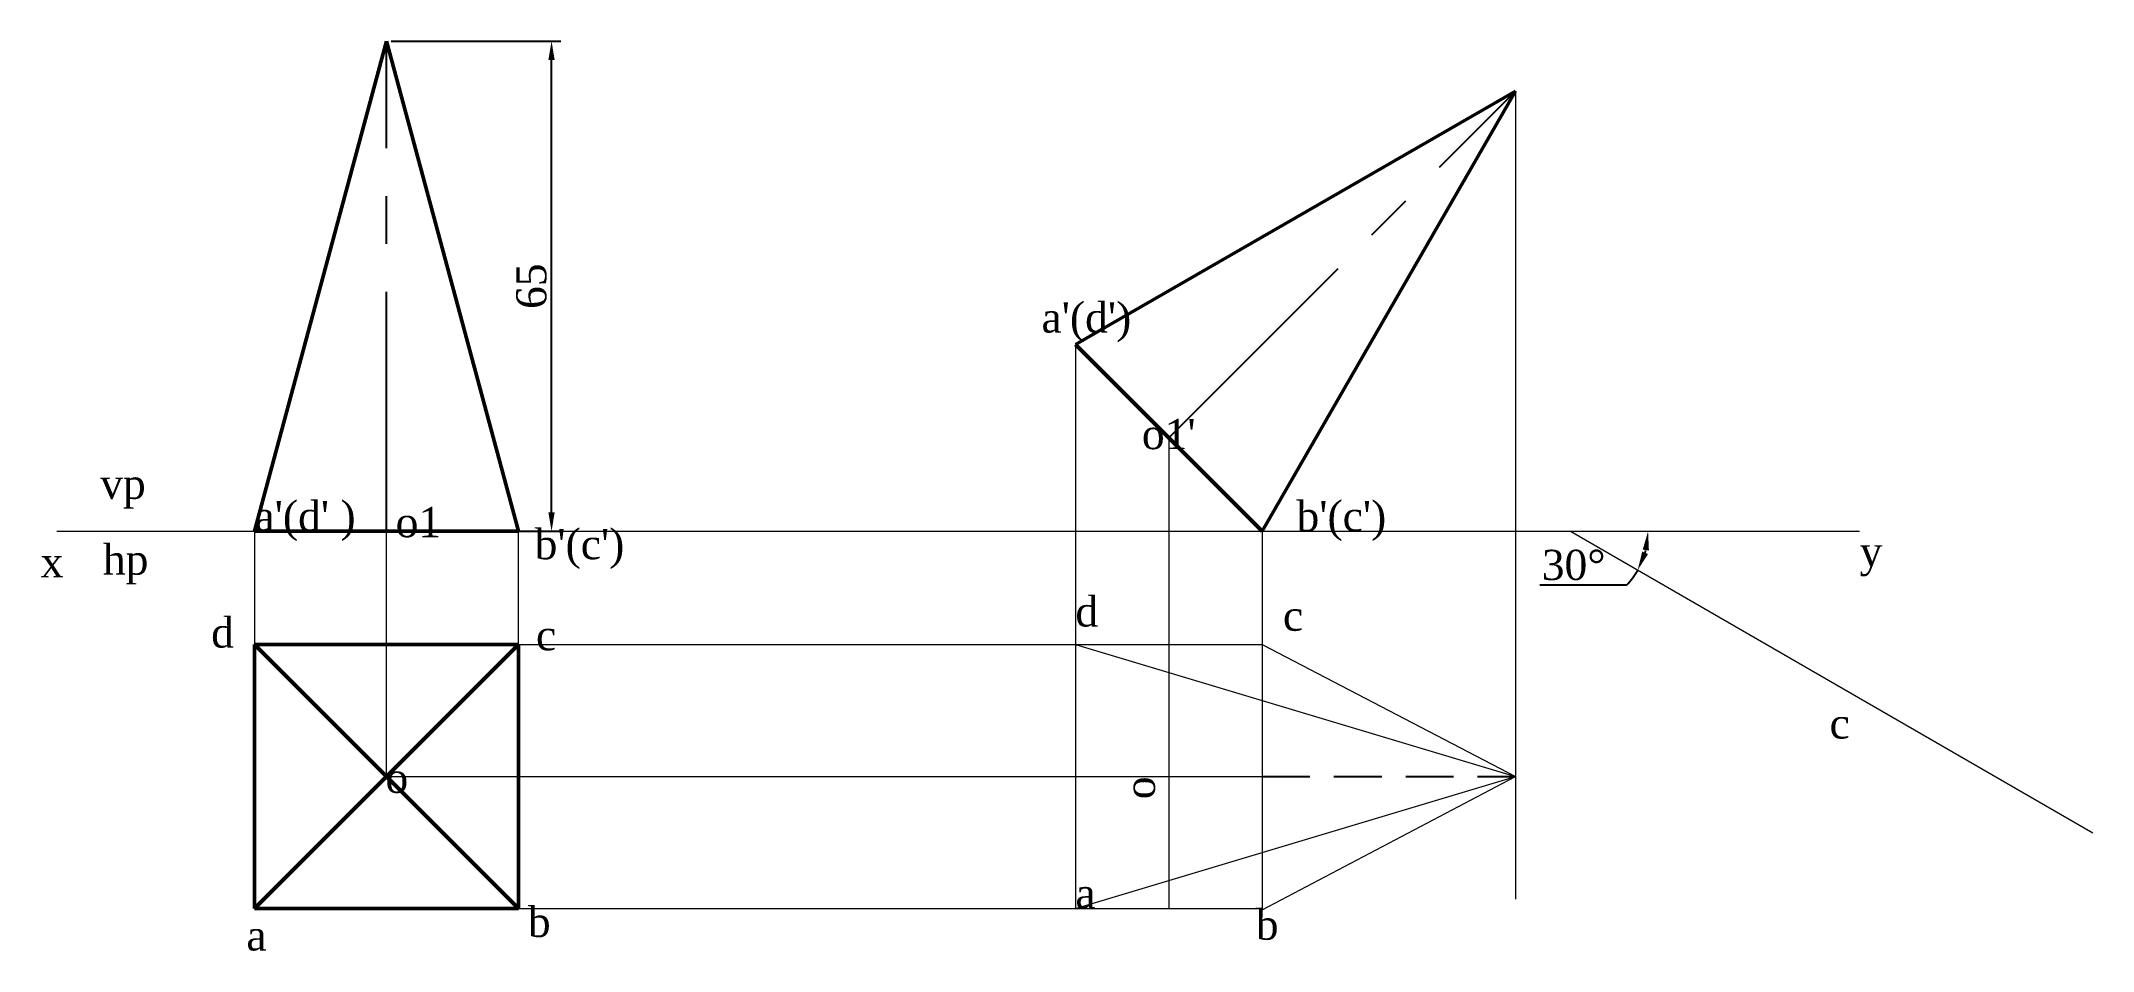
# Paper-space layout 'Layout15' of a CAD drawing. Header units: millimetres. Extents: x 11 to 284, y 49 to 170.
import ezdxf

# ---------------------------------------------------------------- set-up
doc = ezdxf.new("R2010")
doc.units = ezdxf.units.MM
doc.linetypes.add('CENTER', pattern=[50.8, 31.75, -6.35, 6.35, -6.35])
doc.linetypes.add('HIDDEN', pattern=[9.525, 6.35, -3.175])
doc.layers.add('centre line', color=7, linetype='CENTER')
doc.layers.add('hidden line', color=7, linetype='HIDDEN')
for name, color, linetype, lineweight in [('Projection line', 5, 'Continuous', 5), ('Visible line', 250, 'Continuous', 50), ('X Y line', 1, 'Continuous', 15)]:
    doc.layers.add(name, color=color, linetype=linetype, lineweight=lineweight)
doc.styles.get("Standard").update_dxf_attribs({"font": 'times.ttf', "height": 4})
doc.dimstyles.new('ISO-25', dxfattribs={"dimtxt": 4, "dimasz": 2.5, "dimexe": 1.25, "dimexo": 0.625, "dimtad": 1, "dimtoh": 1, "dimtxsty": 'Standard', "dimcen": 2.5, "dimadec": 0, "dimazin": 0, "dimtfac": 1, "dimtmove": 0, "dimatfit": 3, "dimfxl": 1, "dimarcsym": 0})

# ---------------------------------------------------------------- blocks, each defined once
blk = doc.blocks.new('*D90')
at = {"layer": 'Defpoints', "color": 0, "transparency": 16777216}
for p in [(57.24, 169.72), (79.13, 169.72), (57.24, 104.72)]:
    blk.add_point(p, dxfattribs=at)
at = {"layer": 'Visible line', "color": 0, "lineweight": -2, "transparency": 16777216}
for p, q in [((57.86, 169.72), (80.38, 169.72)), ((79.13, 107.22), (79.13, 167.22)), ((57.86, 104.72), (80.38, 104.72))]:
    blk.add_line(p, q, dxfattribs=at)
at = {"layer": 'Visible line', "color": 0, "transparency": 16777216}
for points in [[(78.71, 167.22), (79.54, 167.22), (79.13, 169.72)], [(78.71, 107.22), (79.54, 107.22), (79.13, 104.72)]]:
    blk.add_solid(points, dxfattribs=at)
at = {"layer": 'Visible line', "color": 0, "transparency": 16777216, "insert": (76.47, 137.22), "char_height": 4, "attachment_point": 5, "rotation": 90}
blk.add_mtext('65', dxfattribs=at)
blk = doc.blocks.new('*D91')
at = {"layer": 'Defpoints', "color": 0, "transparency": 16777216}
for p in [(13.54, 104.72), (214.24, 104.72), (252.58, 104.72), (224.38, 102.93), (283.52, 64.72)]:
    blk.add_point(p, dxfattribs=at)
at = {"layer": 'Projection line', "color": 0, "lineweight": -2, "transparency": 16777216}
blk.add_line((221.65, 97.58), (210.18, 97.58), dxfattribs=at)
for start, end in [(343.947, 346.053), (316.053, 330)]:
    blk.add_arc((214.24, 104.72), 10.3, start, end, dxfattribs=at)
at = {"layer": 'Projection line', "color": 0, "transparency": 16777216}
for points in [[(223.82, 102.29), (224.64, 102.19), (224.53, 104.72)], [(224.52, 101.71), (223.75, 102.04), (223.15, 99.57)]]:
    blk.add_solid(points, dxfattribs=at)
at = {"layer": 'Projection line', "color": 0, "transparency": 16777216, "insert": (214.66, 100.24), "char_height": 4, "attachment_point": 5}
blk.add_mtext('30°', dxfattribs=at)

psp = doc.layouts.new('Layout15')

# ---------------------------------------------------------------- linework, layer by layer
at = {"layer": 'centre line'}
for p, q in [((57.238, 104.723), (57.238, 169.723)), ((160.967, 117.097), (206.929, 163.059))]:
    psp.add_line(p, q, dxfattribs=at)
at = {"layer": 'hidden line'}
psp.add_line((173.341, 72.223), (206.929, 72.223), dxfattribs=at)
at = {"layer": 'Projection line'}
for p, q in [((206.929, 163.059), (206.929, 55.96)), ((173.341, 104.723), (148.592, 129.471)), ((148.592, 129.471), (148.592, 54.723)), ((160.967, 117.097), (160.967, 54.723)), ((39.738, 104.723), (39.738, 54.723)), ((74.738, 104.723), (39.738, 104.723)), ((57.238, 72.223), (57.238, 104.723)), ((74.738, 54.723), (74.738, 104.723)), ((173.341, 104.723), (173.341, 54.523)), ((214.239, 104.723), (283.521, 64.723)), ((39.738, 54.723), (39.738, 89.723)), ((39.738, 89.723), (74.738, 89.723)), ((39.738, 54.723), (74.738, 89.723)), ((39.738, 89.723), (74.738, 54.723)), ((74.738, 89.723), (151.166, 89.723)), ((148.592, 89.723), (173.341, 89.723)), ((148.592, 89.723), (206.929, 72.223)), ((173.341, 89.723), (206.929, 72.223)), ((57.238, 72.223), (152.065, 72.223)), ((148.592, 72.223), (173.341, 72.223)), ((148.592, 54.723), (206.929, 72.223)), ((173.341, 54.523), (206.929, 72.223)), ((39.738, 54.723), (74.738, 54.723)), ((74.738, 54.723), (153.415, 54.723)), ((148.592, 54.723), (173.341, 54.723))]:
    psp.add_line(p, q, dxfattribs=at)
at = {"layer": 'Visible line'}
for p, q in [((39.738, 104.723), (57.238, 169.723)), ((57.238, 169.723), (74.738, 104.723)), ((148.592, 129.471), (206.929, 163.059)), ((206.929, 163.059), (173.341, 104.723)), ((173.341, 104.723), (148.592, 129.471)), ((74.738, 104.723), (39.738, 104.723)), ((39.738, 89.723), (74.738, 89.723)), ((39.738, 54.723), (39.738, 89.723)), ((39.738, 89.723), (74.738, 54.723)), ((39.738, 54.723), (74.738, 89.723)), ((74.738, 89.723), (74.738, 54.723)), ((74.738, 54.723), (39.738, 54.723)), ((74.738, 54.723), (39.738, 54.723))]:
    psp.add_line(p, q, dxfattribs=at)
at = {"layer": 'X Y line'}
psp.add_line((13.536, 104.723), (252.583, 104.723), dxfattribs=at)

# ---------------------------------------------------------------- texts
at = {"layer": 'Projection line'}
for s, p in [('d', (33.995, 89.303)), ('c', (77.067, 88.945)), ('b', (75.99, 50.934)), ('a', (38.661, 49.141))]:
    psp.add_text(s, height=4, dxfattribs=at).set_placement(p)
psp.add_text('o', height=4, rotation=270, dxfattribs=at).set_placement((156.326, 72.223))
at = {"layer": 'Visible line'}
for s, p in [("a'(d')", (144.096, 131.067)), ("o1'", (157.405, 115.615)), ("a'(d' )", (39.738, 104.723)), ("b'(c')", (177.908, 104.723)), ('o1', (58.455, 103.939)), ("b'(c')", (76.88, 101.021)), ('d', (148.592, 92.097)), ('c', (176.11, 91.537)), ('c', (248.591, 77.244)), ('o', (57.107, 70.042)), ('a', (148.592, 54.723)), ('b', (172.513, 50.57))]:
    psp.add_text(s, height=4, dxfattribs=at).set_placement(p)
at = {"layer": 'X Y line'}
for s, p in [('vp', (19.279, 109.026)), ('x', (11.383, 98.627)), ('hp', (19.638, 98.985)), ('y', (252.583, 100.061))]:
    psp.add_text(s, height=4, dxfattribs=at).set_placement(p)

# ---------------------------------------------------------------- dimensions: what is measured, and where the dimension line sits
at = {"layer": 'Projection line'}
dim = psp.add_angular_dim_2l(base=(224.378, 102.935), line1=((214.239, 104.723), (283.521, 64.723)), line2=((13.536, 104.723), (252.583, 104.723)), dimstyle='ISO-25', dxfattribs=at)
dim.commit()
dim.dimension.update_dxf_attribs({"geometry": '*D91', "text_midpoint": (214.665, 100.237)})
at = {"layer": 'Visible line'}
dim = psp.add_linear_dim(base=(79.127, 169.723), p1=(57.238, 104.723), p2=(57.238, 169.723), angle=90, dimstyle='ISO-25', dxfattribs=at)
dim.commit()
dim.dimension.update_dxf_attribs({"geometry": '*D90', "text_midpoint": (76.468, 137.223)})

doc.saveas('drawing.dxf')
